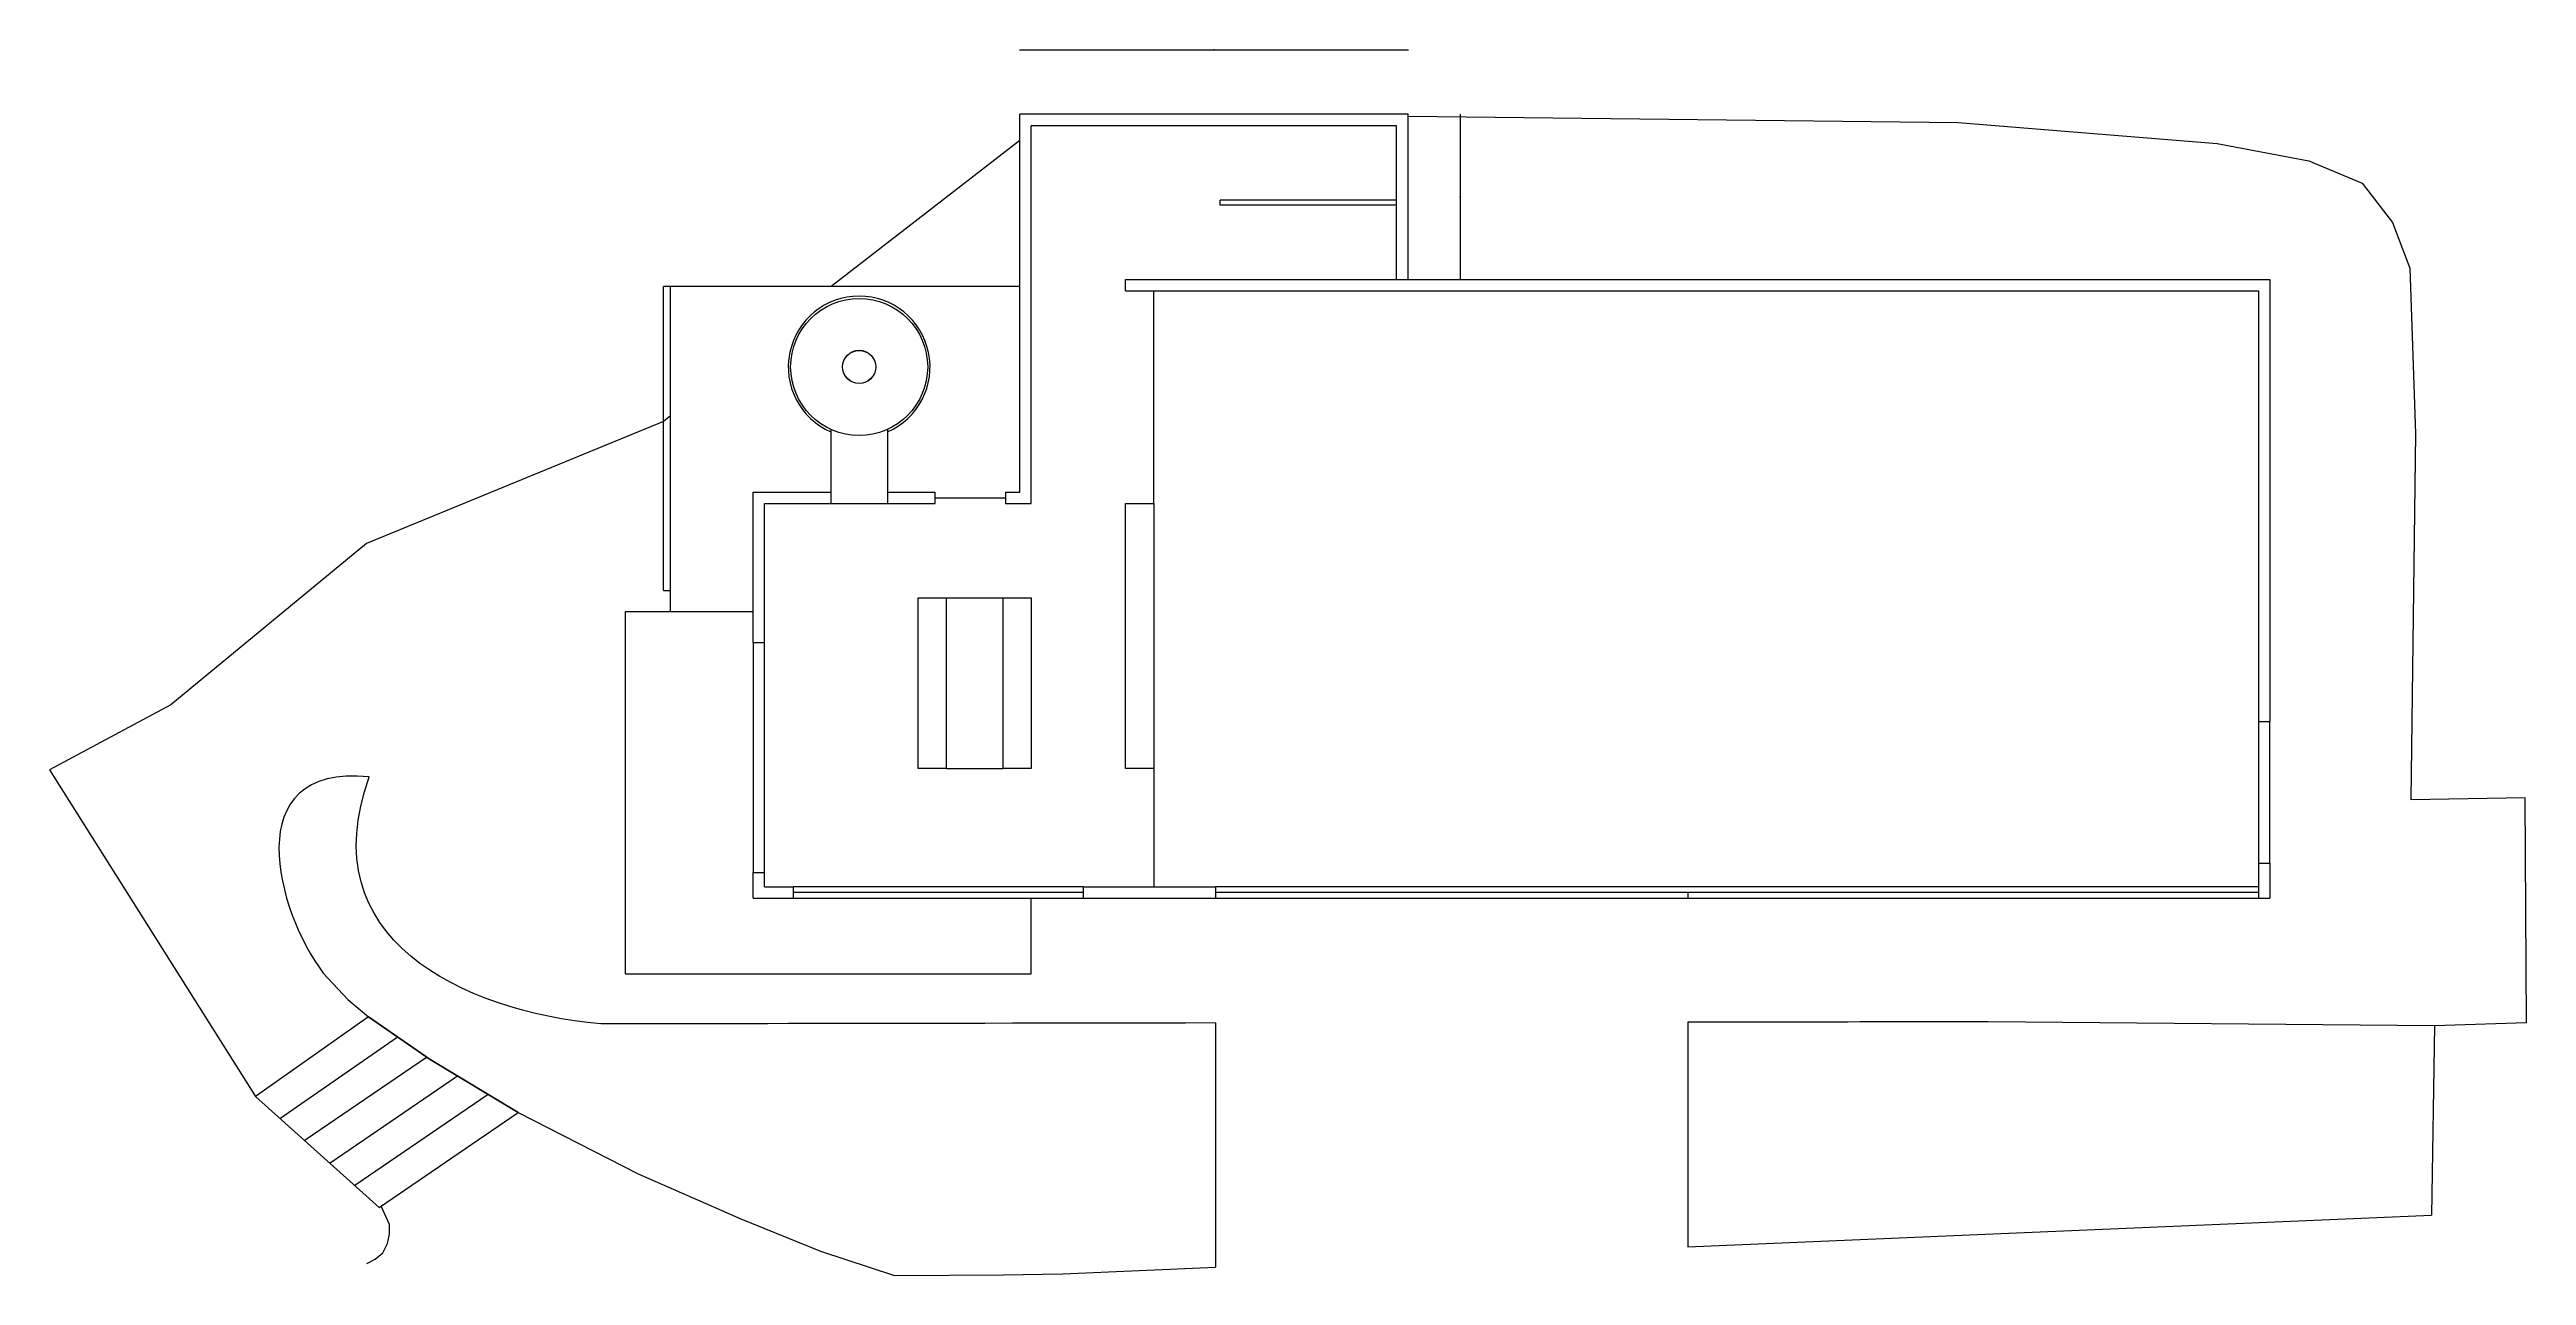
# Model space of a CAD drawing. Header units: millimetres. Extents: x 5625199 to 7433318, y -3316392 to -2552493.
# Drawn here: x 5844707 to 5897136, y -2949421 to -2923476 of the extents above; entities that cross this region are included whole.
import ezdxf

# ---------------------------------------------------------------- set-up
doc = ezdxf.new("R2010")
doc.units = ezdxf.units.MM
doc.header["$PDMODE"] = 35
doc.header["$PDSIZE"] = -10
doc.layers.add('AM_1', color=2, linetype='Continuous', lineweight=30)
doc.layers.add('PL-新建墙体尺寸', color=155, linetype='Continuous')
doc.layers.add('图层 1', color=7, linetype='Continuous')
doc.styles.add('标注-尺寸', font='simplex.shx', dxfattribs={"width": 0.7})
doc.dimstyles.new('MS55', dxfattribs={"dimscale": 0, "dimtxt": 5, "dimasz": 1, "dimexe": 1, "dimexo": 0.8, "dimgap": 1, "dimtad": 1, "dimdec": 0, "dimrnd": 5, "dimdsep": 46, "dimtxsty": '标注-尺寸', "dimblk": 'ARCHTICK', "dimcen": 0, "dimdle": 0.5, "dimclrd": 256, "dimclre": 256, "dimclrt": 50, "dimadec": 0, "dimazin": 0, "dimtfac": 1, "dimtdec": 0, "dimtix": 1, "dimtofl": 0, "dimtmove": 2, "dimatfit": 3, "dimldrblk": 'jt2', "dimfxl": 6, "dimfxlon": 1, "dimtvp": 1, "dimtolj": 1, "dimtzin": 0, "dimarcsym": 0})

# ---------------------------------------------------------------- blocks, each defined once
blk = doc.blocks.new('_ArchTick')
at = {"color": 0, "linetype": 'ByBlock', "const_width": 0.4}
blk.add_lwpolyline([(-0.5, -0.5), (0.5, 0.5)], dxfattribs=at)
blk = doc.blocks.new('*D1358')
at = {"layer": 'Defpoints', "color": 0, "transparency": 16777216}
for p in [(5873469, -2924842), (5873469, -2928342), (5874565, -2928342)]:
    blk.add_point(p, dxfattribs=at)
at = {"layer": 'PL-新建墙体尺寸', "lineweight": -2, "ltscale": 500, "transparency": 16777216}
for p, q in [((5874559, -2924842), (5874566, -2924842)), ((5874565, -2924841), (5874565, -2928342)), ((5874559, -2928342), (5874566, -2928342))]:
    blk.add_line(p, q, dxfattribs=at)
at = {"layer": 'PL-新建墙体尺寸', "linetype": 'ByBlock', "lineweight": -2, "transparency": 16777216}
for p, rotation in [((5874565, -2924842), 90), ((5874565, -2928342), 270)]:
    blk.add_blockref('_ArchTick', p, dxfattribs=dict(at, rotation=rotation))
at = {"layer": 'PL-新建墙体尺寸', "color": 50, "ltscale": 500, "transparency": 16777216, "insert": (5874561, -2926592), "char_height": 5, "attachment_point": 5, "rotation": 90, "style": '标注-尺寸'}
blk.add_mtext('\\A1;3500', dxfattribs=at)
blk = doc.blocks.new('jt2')
at = {"ltscale": 0.1}
blk.add_line((0, 0), (-1, 0), dxfattribs=at)
at = {"color": 6, "ltscale": 0.1}
blk.add_lwpolyline([(-1, 1), (-1, 1), (0, 0), (-1, -1), (-1, -1), (0, 0), (-1, 1)], dxfattribs=at)

msp = doc.modelspace()

# ---------------------------------------------------------------- linework, layer by layer
at = {"layer": 'AM_1', "color": 155}
msp.add_line((5897135.99, -2944073.45), (5897110.74, -2939313.71), dxfattribs=at)
at = {"layer": 'PL-新建墙体尺寸', "ltscale": 500}
for p, q in [((5873218.57, -2926666.71), (5869484.76, -2926666.71)), ((5869484.76, -2926766.71), (5869484.76, -2926666.71)), ((5873218.57, -2926766.71), (5869484.76, -2926766.71)), ((5861244.49, -2931513.53), (5861244.49, -2933083.49)), ((5862444.49, -2931513.53), (5862444.49, -2933083.49)), ((5861244.49, -2933083.49), (5862444.49, -2933083.49)), ((5863091.08, -2935083.09), (5863691.08, -2935083.09)), ((5863091.08, -2938695.01), (5863091.08, -2935083.09)), ((5863691.08, -2938695.01), (5863691.08, -2935083.09)), ((5864884.76, -2935083.09), (5864884.76, -2938695.01)), ((5864884.76, -2935083.09), (5865484.76, -2935083.09)), ((5865484.76, -2935083.09), (5865484.76, -2938695.01)), ((5863691.08, -2938695.01), (5863091.08, -2938695.01)), ((5865484.76, -2938695.01), (5864884.76, -2938695.01)), ((5869385.17, -2941314.91), (5869385.17, -2941434.91)), ((5879385.17, -2941314.91), (5879385.17, -2941434.91)), ((5869385.17, -2944078.17), (5869385.17, -2949248.72)), ((5879385.17, -2944062.5), (5879385.17, -2948818.86))]:
    msp.add_line(p, q, dxfattribs=at)
at = {"layer": 'PL-新建墙体尺寸', "color": 8, "ltscale": 500}
for p, q in [((5857701.25, -2934922.13), (5857701.25, -2928493.49)), ((5857851.25, -2928493.49), (5857701.25, -2928493.49)), ((5857851.25, -2935372.13), (5857851.25, -2928493.49)), ((5865244.76, -2928493.49), (5857851.25, -2928493.49)), ((5857701.25, -2934922.13), (5857851.25, -2934922.13)), ((5856900.93, -2935372.13), (5859601.25, -2935372.13)), ((5856900.93, -2943034.91), (5856900.93, -2935372.13)), ((5865484.76, -2943034.91), (5865484.76, -2941434.91)), ((5856900.93, -2943034.91), (5865484.76, -2943034.91))]:
    msp.add_line(p, q, dxfattribs=at)
at = {"layer": 'PL-新建墙体尺寸', "color": 250, "ltscale": 500}
for p, q in [((5868084.85, -2933083.49), (5868084.85, -2928581.51)), ((5863691.08, -2935083.09), (5864884.76, -2935083.09)), ((5859601.25, -2936025.79), (5859601.25, -2940894.91)), ((5859841.25, -2940894.91), (5859841.25, -2936025.79)), ((5891465.67, -2937694.91), (5891465.67, -2940694.91)), ((5891705.67, -2940694.91), (5891705.67, -2937694.91)), ((5863691.08, -2938695.01), (5864884.76, -2938695.01)), ((5868084.85, -2938695.01), (5868084.85, -2941194.91)), ((5866584.76, -2941194.91), (5860447.73, -2941194.91)), ((5891465.67, -2941194.91), (5869385.17, -2941194.91)), ((5860447.73, -2941434.91), (5866584.76, -2941434.91)), ((5869385.17, -2941434.91), (5891465.67, -2941434.91))]:
    msp.add_line(p, q, dxfattribs=at)
at = {"layer": 'PL-新建墙体尺寸', "color": 3, "ltscale": 500}
for p, q in [((5863451.89, -2932963.49), (5864944.5, -2932963.49)), ((5866584.76, -2941314.91), (5860447.73, -2941314.91)), ((5891465.67, -2941314.91), (5869385.17, -2941314.91))]:
    msp.add_line(p, q, dxfattribs=at)
at = {"layer": 'PL-新建墙体尺寸', "ltscale": 500}
msp.add_lwpolyline([(5867484.76, -2933083.49), (5868084.85, -2933083.49), (5868084.85, -2938695.01), (5867484.76, -2938695.01)], close=True, dxfattribs=at)
at = {"layer": '图层 1', "lineweight": 25}
for p, q in [((5865244.76, -2932843.49), (5865244.76, -2924841.9)), ((5873468.57, -2924841.9), (5865244.76, -2924841.9)), ((5873468.57, -2928341.51), (5873468.57, -2924841.9)), ((5865484.76, -2933083.49), (5865484.76, -2925091.9)), ((5873218.57, -2925091.9), (5865484.76, -2925091.9)), ((5873218.57, -2928341.51), (5873218.57, -2925091.9)), ((5867484.76, -2928581.51), (5867484.76, -2928341.51)), ((5867484.76, -2928341.51), (5891705.67, -2928341.51)), ((5867484.76, -2928341.51), (5873468.57, -2928341.51)), ((5867484.76, -2928581.51), (5891465.67, -2928581.51)), ((5891465.67, -2928581.51), (5891465.67, -2937694.91)), ((5891705.67, -2928341.51), (5891705.67, -2937694.91)), ((5859601.25, -2932843.49), (5861244.49, -2932843.49)), ((5859601.25, -2936025.79), (5859601.25, -2932843.49)), ((5862444.49, -2932843.49), (5863451.89, -2932843.49)), ((5864944.5, -2932843.49), (5865244.76, -2932843.49)), ((5859841.25, -2933083.49), (5861244.49, -2933083.49)), ((5859841.25, -2936025.79), (5859841.25, -2933083.49)), ((5862444.49, -2933083.49), (5863451.89, -2933083.49)), ((5864944.5, -2933083.49), (5865484.76, -2933083.49)), ((5859601.25, -2936025.79), (5859841.25, -2936025.79)), ((5891465.67, -2937694.91), (5891705.67, -2937694.91)), ((5891465.67, -2940694.91), (5891465.67, -2940694.91)), ((5891465.67, -2940694.91), (5891705.67, -2940694.91)), ((5891465.67, -2940694.91), (5891465.67, -2941194.91)), ((5891705.67, -2940694.91), (5891705.67, -2941434.91)), ((5859601.25, -2941434.91), (5859601.25, -2940894.91)), ((5859601.25, -2940894.91), (5859841.25, -2940894.91)), ((5859841.25, -2941194.91), (5859841.25, -2940894.91)), ((5859841.25, -2941194.91), (5860447.73, -2941194.91)), ((5860447.73, -2941194.91), (5860447.73, -2941434.91)), ((5866584.76, -2941194.91), (5866584.76, -2941434.91)), ((5866584.76, -2941194.91), (5869385.17, -2941194.91)), ((5869385.17, -2941194.91), (5869385.17, -2941434.91)), ((5891465.67, -2941194.91), (5891465.67, -2941434.91)), ((5859601.25, -2941434.91), (5860447.73, -2941434.91)), ((5866584.76, -2941434.91), (5869385.17, -2941434.91)), ((5891465.67, -2941434.91), (5891705.67, -2941434.91))]:
    msp.add_line(p, q, dxfattribs=at)
at = {"layer": '图层 1', "color": 155, "lineweight": 25}
for p, q in [((5873468.57, -2924884.48), (5885104.25, -2925022.82)), ((5865244.76, -2925398.25), (5861253.49, -2928493.49)), ((5885104.25, -2925022.82), (5890590.95, -2925463.7)), ((5890590.95, -2925463.7), (5892528.68, -2925833.27)), ((5892528.68, -2925833.27), (5893659.86, -2926306.92)), ((5893659.86, -2926306.92), (5894303.36, -2927133.68)), ((5894303.36, -2927133.68), (5894664.9, -2928100.33)), ((5894664.9, -2928100.33), (5894787.4, -2931601.01)), ((5857851.25, -2931228.18), (5857703.59, -2931350.73)), ((5857703.59, -2931350.73), (5851417.67, -2933932.89)), ((5894787.4, -2931601.01), (5894686.52, -2939357.03)), ((5851417.67, -2933932.89), (5847272.14, -2937345.15)), ((5847272.14, -2937345.15), (5844707.08, -2938723.48)), ((5844707.08, -2938723.48), (5849067.11, -2945636.2)), ((5897110.74, -2939313.71), (5894686.52, -2939357.03)), ((5851461.66, -2943946.85), (5849067.11, -2945636.2)), ((5852068.37, -2944384.8), (5849584.23, -2946105.96)), ((5852765.49, -2944851.59), (5851461.66, -2943946.85)), ((5895191.16, -2944138.18), (5895128.17, -2948142.12)), ((5897135.99, -2944073.45), (5895191.16, -2944138.18)), ((5852689.67, -2944808.12), (5850116.44, -2946560.59)), ((5854626.72, -2945971.01), (5852765.49, -2944851.59)), ((5853340.39, -2945200.45), (5850648.93, -2947045.18)), ((5849067.11, -2945636.2), (5851683.67, -2947984.7)), ((5849067.11, -2945636.2), (5851683.67, -2947984.7)), ((5853991.12, -2945593.27), (5851166.3, -2947514.7)), ((5851683.67, -2947984.7), (5854626.72, -2945971.01)), ((5851899.55, -2948339.97), (5851726.73, -2947955.24)), ((5851861.72, -2948744.85), (5851903.3, -2948549.44)), ((5851903.3, -2948549.44), (5851899.55, -2948339.97)), ((5879385.17, -2948818.86), (5895128.17, -2948142.12)), ((5851420.55, -2949171.8), (5851598.46, -2949078.72)), ((5851598.46, -2949078.72), (5851760.7, -2948941.33)), ((5851760.7, -2948941.33), (5851861.72, -2948744.85)), ((5864897.35, -2949409.95), (5866154.28, -2949387.61)), ((5866154.28, -2949387.61), (5869385.17, -2949248.72))]:
    msp.add_line(p, q, dxfattribs=at)
at = {"layer": '图层 1', "lineweight": 25}
for points in [[(5863451.89, -2933083.49), (5863451.89, -2932843.49)], [(5864944.5, -2932843.49), (5864944.5, -2933083.49)]]:
    msp.add_lwpolyline(points, dxfattribs=at)
at = {"layer": '图层 1', "color": 15, "lineweight": 25}
for radius in [1450, 353, 350]:
    msp.add_circle((5861844.49, -2930193.49), radius, dxfattribs=at)
msp.add_arc((5861844.49, -2930193.49), 1500, 293.578178, 246.421822, dxfattribs=at)
at = {"layer": '图层 1', "color": 155, "lineweight": 25}
for points in [[(5851475.97, -2938871.73), (5848650.52, -2938576.99), (5849525.82, -2941746.75), (5850501.97, -2943020.86)], [(5856374.53, -2944098.55), (5853420.35, -2943826.08), (5850233.45, -2942283.52), (5851475.97, -2938871.73)], [(5850501.97, -2943020.86), (5850501.97, -2943020.86), (5851021.18, -2943580.24), (5851021.18, -2943580.24)], [(5851021.18, -2943580.24), (5851021.18, -2943580.24), (5851461.66, -2943946.85), (5851461.66, -2943946.85)], [(5851461.66, -2943946.85), (5851461.66, -2943946.85), (5852765.49, -2944851.59), (5852765.49, -2944851.59)], [(5869385.17, -2944078.17), (5862641.26, -2944088.73), (5856374.53, -2944098.55), (5856374.53, -2944098.55)], [(5885743.91, -2944052.54), (5885743.91, -2944052.54), (5883093.55, -2944056.69), (5879385.17, -2944062.5)], [(5895191.16, -2944138.18), (5895191.16, -2944138.18), (5885743.91, -2944052.54), (5885743.91, -2944052.54)], [(5852765.49, -2944851.59), (5852765.49, -2944851.59), (5854626.72, -2945971.01), (5854626.72, -2945971.01)], [(5854626.72, -2945971.01), (5854626.72, -2945971.01), (5857164.76, -2947272.88), (5857164.76, -2947272.88)], [(5857164.76, -2947272.88), (5857164.76, -2947272.88), (5859337.24, -2948222.03), (5859337.24, -2948222.03)], [(5859337.24, -2948222.03), (5859337.24, -2948222.03), (5861026.18, -2948910.47), (5861026.18, -2948910.47)], [(5861026.18, -2948910.47), (5861026.18, -2948910.47), (5862592.07, -2949421.3), (5862592.07, -2949421.3)], [(5862592.07, -2949421.3), (5862592.07, -2949421.3), (5864897.35, -2949409.95), (5864897.35, -2949409.95)]]:
    msp.add_open_spline(points, degree=3, dxfattribs=at)

# ---------------------------------------------------------------- dimensions: what is measured, and where the dimension line sits
at = {"layer": 'PL-新建墙体尺寸', "ltscale": 500}
msp.add_linear_dim(base=(5873468.57, -2923482.55), p1=(5865244.76, -2924841.9), p2=(5873468.57, -2924841.9), dimstyle='MS55', override={"dimscale": 1}, dxfattribs=at).render()
dim = msp.add_linear_dim(base=(5874564.53, -2928341.51), p1=(5873468.57, -2924841.9), p2=(5873468.57, -2928341.51), angle=90, dimstyle='MS55', override={"dimscale": 1}, dxfattribs=at)
dim.commit()
dim.dimension.update_dxf_attribs({"geometry": '*D1358', "text_midpoint": (5874561.03, -2926591.71)})

doc.saveas('drawing.dxf')
